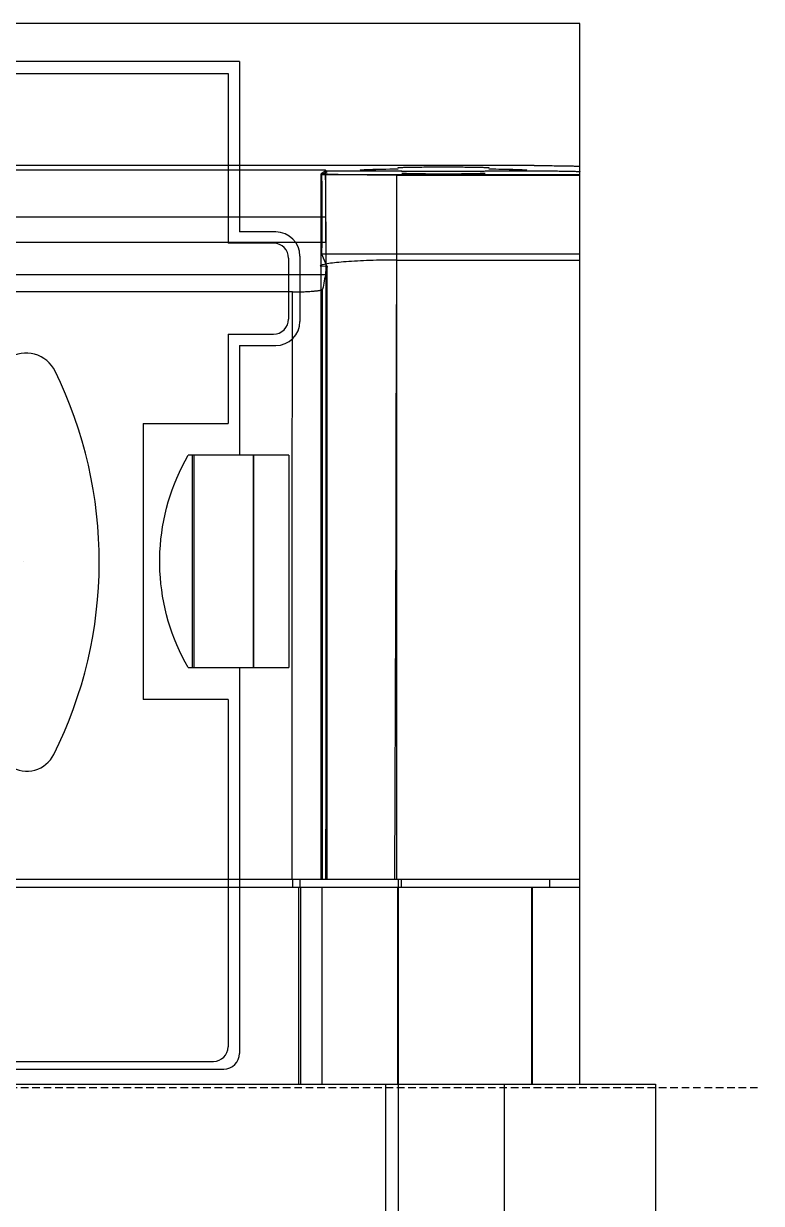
# Model space of a CAD drawing. Extents: x 0 to 144, y 0 to 203.
# Drawn here: x 95.4 to 144, y 125.4 to 203 of the extents above; entities that cross this region are included whole.
import ezdxf

# ---------------------------------------------------------------- set-up
doc = ezdxf.new("R2010")
doc.units = 0
doc.linetypes.add('DASHED', pattern=[0.75, 0.5, -0.25])
doc.layers.add('-15N-THT. THIẾT BỊ ĐÓNG MỞ', color=40, linetype='CONTINUOUS')

# ---------------------------------------------------------------- blocks, each defined once
blk = doc.blocks.new('06 - N - SC VSD CHIẾU TRÊN ATV630U07~55N4')
at = {"layer": '-15N-THT. THIẾT BỊ ĐÓNG MỞ'}
for p, q in [((60.038, 0), (-60.039, 0)), ((60.038, -69.775), (60.038, 0)), ((37.632, -2.492), (-37.113, -2.492)), ((37.632, -2.492), (37.632, -13.706)), ((37.632, -2.492), (37.632, -2.492)), ((-36.365, -3.289), (36.884, -3.289)), ((36.884, -3.289), (36.884, -14.453)), ((36.884, -3.289), (36.884, -3.289)), ((57.048, -9.342), (-57.049, -9.342)), ((43.281, -9.637), (-42.762, -9.637)), ((43.334, -9.69), (43.007, -9.883)), ((43.016, -9.887), (43.007, -9.883)), ((43.007, -14.104), (43.007, -9.883)), ((43.034, -9.89), (43.016, -9.887)), ((43.063, -9.894), (43.034, -9.89)), ((43.048, -9.923), (43.405, -9.76)), ((43.048, -9.923), (60.038, -9.923)), ((43.051, -9.937), (43.048, -9.923)), ((43.055, -9.97), (43.051, -9.937)), ((43.059, -10.023), (43.055, -9.97)), ((43.063, -10.095), (43.059, -10.023)), ((43.101, -9.898), (43.063, -9.894)), ((43.148, -9.902), (43.101, -9.898)), ((43.206, -9.906), (43.148, -9.902)), ((43.272, -9.909), (43.206, -9.906)), ((43.348, -9.913), (43.272, -9.909)), ((43.405, -9.76), (43.281, -9.637)), ((43.281, -9.637), (43.283, -9.639)), ((43.283, -9.639), (43.284, -9.644)), ((43.284, -9.644), (43.286, -9.651)), ((43.286, -9.651), (43.287, -9.66)), ((43.287, -9.66), (43.289, -9.671)), ((43.289, -9.671), (43.29, -9.684)), ((43.29, -9.684), (43.291, -9.7)), ((43.295, -9.752), (43.291, -9.7)), ((43.299, -9.82), (43.295, -9.752)), ((43.302, -9.903), (43.299, -9.82)), ((43.306, -10.001), (43.302, -9.903)), ((43.309, -10.112), (43.306, -10.001)), ((43.334, -9.69), (48.326, -9.69)), ((43.335, -16.351), (43.334, -9.69)), ((43.433, -9.916), (43.348, -9.913)), ((43.405, -9.76), (43.405, -9.76)), ((43.405, -9.76), (43.405, -9.76)), ((43.405, -9.76), (43.405, -9.76)), ((43.405, -9.76), (43.405, -9.76)), ((43.405, -9.76), (43.405, -9.76)), ((43.405, -9.76), (43.405, -9.76)), ((43.527, -9.92), (43.433, -9.916)), ((43.63, -9.923), (43.527, -9.92)), ((43.742, -9.927), (43.63, -9.923)), ((43.861, -9.93), (43.742, -9.927)), ((43.989, -9.933), (43.861, -9.93)), ((44.125, -9.936), (43.989, -9.933)), ((44.268, -9.939), (44.125, -9.936)), ((44.419, -9.942), (44.268, -9.939)), ((44.577, -9.945), (44.419, -9.942)), ((44.741, -9.947), (44.577, -9.945)), ((44.912, -9.95), (44.741, -9.947)), ((45.089, -9.952), (44.912, -9.95)), ((45.272, -9.954), (45.089, -9.952)), ((45.46, -9.956), (45.272, -9.954)), ((45.653, -9.958), (45.46, -9.956)), ((45.585, -9.637), (45.595, -9.631)), ((45.595, -9.643), (45.585, -9.637)), ((45.595, -9.631), (45.627, -9.625)), ((45.627, -9.649), (45.595, -9.643)), ((45.627, -9.625), (45.68, -9.62)), ((45.679, -9.655), (45.627, -9.649)), ((45.85, -9.96), (45.653, -9.958)), ((45.753, -9.661), (45.679, -9.655)), ((45.68, -9.62), (45.753, -9.614)), ((45.753, -9.614), (45.847, -9.608)), ((45.847, -9.667), (45.753, -9.661)), ((45.847, -9.608), (45.961, -9.602)), ((45.961, -9.672), (45.847, -9.667)), ((46.052, -9.961), (45.85, -9.96)), ((45.961, -9.602), (46.095, -9.597)), ((46.095, -9.678), (45.961, -9.672)), ((46.258, -9.963), (46.052, -9.961)), ((46.095, -9.597), (46.248, -9.592)), ((46.248, -9.683), (46.095, -9.678)), ((46.248, -9.592), (46.419, -9.587)), ((46.419, -9.688), (46.248, -9.683)), ((46.467, -9.964), (46.258, -9.963)), ((46.419, -9.587), (46.609, -9.582)), ((46.609, -9.693), (46.419, -9.688)), ((46.679, -9.965), (46.467, -9.964)), ((46.609, -9.582), (46.815, -9.577)), ((46.815, -9.698), (46.609, -9.693)), ((46.894, -9.966), (46.679, -9.965)), ((46.815, -9.577), (47.038, -9.572)), ((47.038, -9.702), (46.815, -9.698)), ((47.11, -9.967), (46.894, -9.966)), ((47.038, -9.572), (47.277, -9.568)), ((47.277, -9.706), (47.038, -9.702)), ((47.329, -9.967), (47.11, -9.967)), ((47.277, -9.568), (47.53, -9.564)), ((47.53, -9.71), (47.277, -9.706)), ((47.549, -9.968), (47.329, -9.967)), ((47.53, -9.564), (47.797, -9.561)), ((47.797, -9.714), (47.53, -9.71)), ((47.769, -9.968), (47.549, -9.968)), ((47.99, -9.968), (47.769, -9.968)), ((47.797, -9.561), (48.076, -9.557)), ((48.077, -9.718), (47.797, -9.714)), ((47.99, -9.968), (60.038, -9.968)), ((47.99, -14.182), (47.99, -9.968)), ((48.076, -9.481), (48.08, -9.478)), ((48.308, -9.72), (48.077, -9.718)), ((48.08, -9.478), (48.09, -9.476)), ((48.09, -9.476), (48.106, -9.473)), ((48.106, -9.473), (48.129, -9.471)), ((48.129, -9.471), (48.158, -9.469)), ((48.158, -9.469), (48.194, -9.466)), ((48.194, -9.466), (48.236, -9.464)), ((48.236, -9.464), (48.284, -9.462)), ((48.284, -9.462), (48.339, -9.459)), ((48.546, -9.722), (48.308, -9.72)), ((48.326, -9.829), (48.329, -9.831)), ((48.329, -9.831), (48.338, -9.833)), ((48.338, -9.833), (48.353, -9.835)), ((48.339, -9.459), (48.399, -9.457)), ((48.353, -9.835), (48.374, -9.838)), ((48.374, -9.838), (48.401, -9.84)), ((48.399, -9.457), (48.466, -9.455)), ((48.401, -9.84), (48.433, -9.842)), ((48.433, -9.842), (48.472, -9.844)), ((48.466, -9.455), (48.538, -9.453)), ((48.472, -9.844), (48.516, -9.846)), ((48.516, -9.846), (48.566, -9.848)), ((48.538, -9.453), (48.615, -9.451)), ((48.79, -9.724), (48.546, -9.722)), ((48.566, -9.848), (48.622, -9.85)), ((48.615, -9.451), (48.698, -9.449)), ((48.622, -9.85), (48.682, -9.852)), ((48.682, -9.852), (48.748, -9.854)), ((48.698, -9.449), (48.786, -9.447)), ((48.748, -9.854), (48.819, -9.856)), ((48.786, -9.447), (48.879, -9.445)), ((49.04, -9.726), (48.79, -9.724)), ((48.819, -9.856), (48.895, -9.858)), ((48.879, -9.445), (48.977, -9.443)), ((48.895, -9.858), (48.976, -9.86)), ((48.976, -9.86), (49.062, -9.861)), ((48.977, -9.443), (49.08, -9.442)), ((49.294, -9.728), (49.04, -9.726)), ((49.062, -9.861), (49.151, -9.863)), ((49.08, -9.442), (49.187, -9.44)), ((49.151, -9.863), (49.245, -9.864)), ((49.187, -9.44), (49.298, -9.439)), ((49.245, -9.864), (49.343, -9.866)), ((49.554, -9.729), (49.294, -9.728)), ((49.298, -9.439), (49.413, -9.437)), ((49.343, -9.866), (49.445, -9.867)), ((49.413, -9.437), (49.531, -9.436)), ((49.445, -9.867), (49.551, -9.869)), ((49.531, -9.436), (49.653, -9.435)), ((49.551, -9.869), (49.659, -9.87)), ((49.816, -9.731), (49.554, -9.729)), ((49.653, -9.435), (49.778, -9.434)), ((49.659, -9.87), (49.771, -9.871)), ((49.771, -9.871), (49.886, -9.872)), ((49.778, -9.434), (49.906, -9.433)), ((50.082, -9.731), (49.816, -9.731)), ((49.886, -9.872), (50.003, -9.873)), ((49.906, -9.433), (50.037, -9.432)), ((50.003, -9.873), (50.123, -9.874)), ((50.037, -9.432), (50.169, -9.431)), ((50.351, -9.732), (50.082, -9.731)), ((50.123, -9.874), (50.244, -9.874)), ((50.169, -9.431), (50.304, -9.43)), ((50.244, -9.874), (50.368, -9.875)), ((50.304, -9.43), (50.441, -9.43)), ((50.621, -9.733), (50.351, -9.732)), ((50.368, -9.875), (50.493, -9.876)), ((50.441, -9.43), (50.578, -9.429)), ((50.493, -9.876), (50.619, -9.876)), ((50.578, -9.429), (50.717, -9.429)), ((50.619, -9.876), (50.746, -9.876)), ((50.892, -9.733), (50.621, -9.733)), ((50.717, -9.429), (50.857, -9.429)), ((50.746, -9.876), (50.874, -9.876)), ((50.857, -9.429), (50.997, -9.429)), ((50.874, -9.876), (51.003, -9.877)), ((51.163, -9.733), (50.892, -9.733)), ((50.997, -9.429), (51.137, -9.429)), ((51.003, -9.877), (51.131, -9.877)), ((51.131, -9.877), (51.26, -9.876)), ((51.137, -9.429), (51.277, -9.429)), ((51.435, -9.733), (51.163, -9.733)), ((51.26, -9.876), (51.388, -9.876)), ((51.277, -9.429), (51.417, -9.429)), ((51.388, -9.876), (51.515, -9.876)), ((51.417, -9.429), (51.555, -9.429)), ((51.705, -9.732), (51.435, -9.733)), ((51.515, -9.876), (51.641, -9.876)), ((51.555, -9.429), (51.693, -9.43)), ((51.641, -9.876), (51.766, -9.875)), ((51.693, -9.43), (51.83, -9.43)), ((51.974, -9.732), (51.705, -9.732)), ((51.766, -9.875), (51.89, -9.874)), ((51.83, -9.43), (51.964, -9.431)), ((51.89, -9.874), (52.011, -9.874)), ((51.964, -9.431), (52.097, -9.432)), ((52.241, -9.731), (51.974, -9.732)), ((52.011, -9.874), (52.131, -9.873)), ((52.097, -9.432), (52.227, -9.433)), ((52.131, -9.873), (52.248, -9.872)), ((52.227, -9.433), (52.355, -9.434)), ((52.504, -9.73), (52.241, -9.731)), ((52.248, -9.872), (52.363, -9.871)), ((52.355, -9.434), (52.48, -9.435)), ((52.363, -9.871), (52.474, -9.87)), ((52.474, -9.87), (52.583, -9.869)), ((52.48, -9.435), (52.602, -9.436)), ((52.765, -9.728), (52.504, -9.73)), ((52.583, -9.869), (52.689, -9.867)), ((52.602, -9.436), (52.721, -9.437)), ((52.689, -9.867), (52.79, -9.866)), ((52.721, -9.437), (52.836, -9.439)), ((53.021, -9.727), (52.765, -9.728)), ((52.79, -9.866), (52.888, -9.864)), ((52.836, -9.439), (52.947, -9.44)), ((52.888, -9.864), (52.982, -9.863)), ((52.947, -9.44), (53.054, -9.442)), ((52.982, -9.863), (53.072, -9.861)), ((53.272, -9.725), (53.021, -9.727)), ((53.054, -9.442), (53.156, -9.443)), ((53.072, -9.861), (53.158, -9.86)), ((53.156, -9.443), (53.254, -9.445)), ((53.158, -9.86), (53.238, -9.858)), ((53.238, -9.858), (53.314, -9.856)), ((53.254, -9.445), (53.347, -9.447)), ((53.518, -9.723), (53.272, -9.725)), ((53.314, -9.856), (53.385, -9.854)), ((53.347, -9.447), (53.435, -9.449)), ((53.385, -9.854), (53.451, -9.852)), ((53.435, -9.449), (53.518, -9.451)), ((53.451, -9.852), (53.512, -9.85)), ((53.512, -9.85), (53.568, -9.848)), ((53.518, -9.451), (53.596, -9.453)), ((53.758, -9.721), (53.518, -9.723)), ((53.568, -9.848), (53.617, -9.846)), ((53.596, -9.453), (53.668, -9.455)), ((53.617, -9.846), (53.662, -9.844)), ((53.662, -9.844), (53.7, -9.842)), ((53.668, -9.455), (53.734, -9.457)), ((53.7, -9.842), (53.733, -9.84)), ((53.733, -9.84), (53.76, -9.838)), ((53.734, -9.457), (53.795, -9.459)), ((53.991, -9.718), (53.758, -9.721)), ((53.76, -9.838), (53.781, -9.835)), ((53.781, -9.835), (53.796, -9.833)), ((53.795, -9.459), (53.849, -9.462)), ((53.796, -9.833), (53.805, -9.831)), ((53.805, -9.831), (53.808, -9.829)), ((53.808, -9.69), (57.048, -9.69)), ((53.849, -9.462), (53.897, -9.464)), ((53.897, -9.464), (53.94, -9.466)), ((53.94, -9.466), (53.975, -9.469)), ((53.975, -9.469), (54.005, -9.471)), ((54.217, -9.716), (53.991, -9.718)), ((54.005, -9.471), (54.028, -9.473)), ((54.028, -9.473), (54.044, -9.476)), ((54.044, -9.476), (54.054, -9.478)), ((54.054, -9.478), (54.057, -9.481)), ((54.057, -9.557), (54.286, -9.56)), ((54.435, -9.713), (54.217, -9.716)), ((54.286, -9.56), (54.506, -9.563)), ((54.646, -9.71), (54.435, -9.713)), ((54.506, -9.563), (54.717, -9.566)), ((54.847, -9.707), (54.646, -9.71)), ((54.717, -9.566), (54.919, -9.569)), ((55.039, -9.703), (54.847, -9.707)), ((54.919, -9.569), (55.111, -9.573)), ((55.221, -9.7), (55.039, -9.703)), ((55.111, -9.573), (55.293, -9.576)), ((55.393, -9.696), (55.221, -9.7)), ((55.293, -9.576), (55.464, -9.58)), ((55.555, -9.692), (55.393, -9.696)), ((55.464, -9.58), (55.624, -9.584)), ((55.705, -9.688), (55.555, -9.692)), ((55.624, -9.584), (55.772, -9.588)), ((55.844, -9.684), (55.705, -9.688)), ((55.772, -9.588), (55.909, -9.592)), ((55.971, -9.68), (55.844, -9.684)), ((55.909, -9.592), (56.032, -9.597)), ((56.087, -9.676), (55.971, -9.68)), ((56.032, -9.597), (56.143, -9.601)), ((56.19, -9.671), (56.087, -9.676)), ((56.143, -9.601), (56.241, -9.606)), ((56.28, -9.667), (56.19, -9.671)), ((56.241, -9.606), (56.326, -9.61)), ((56.358, -9.662), (56.28, -9.667)), ((56.326, -9.61), (56.398, -9.615)), ((56.422, -9.658), (56.358, -9.662)), ((56.398, -9.615), (56.456, -9.62)), ((56.474, -9.653), (56.422, -9.658)), ((56.456, -9.62), (56.5, -9.625)), ((56.512, -9.648), (56.474, -9.653)), ((56.5, -9.625), (56.53, -9.629)), ((56.537, -9.644), (56.512, -9.648)), ((56.53, -9.629), (56.546, -9.634)), ((56.548, -9.639), (56.537, -9.644)), ((56.546, -9.634), (56.548, -9.639)), ((57.048, -9.342), (57.182, -9.342)), ((57.048, -9.69), (57.182, -9.69)), ((57.182, -9.342), (57.316, -9.342)), ((57.182, -9.69), (57.316, -9.69)), ((57.316, -9.342), (57.449, -9.342)), ((57.316, -9.69), (57.449, -9.69)), ((57.449, -9.342), (57.582, -9.342)), ((57.449, -9.69), (57.582, -9.69)), ((57.582, -9.342), (57.713, -9.343)), ((57.582, -9.69), (57.713, -9.691)), ((57.713, -9.343), (57.843, -9.343)), ((57.713, -9.691), (57.843, -9.691)), ((57.843, -9.343), (57.972, -9.344)), ((57.843, -9.691), (57.972, -9.692)), ((57.972, -9.344), (58.098, -9.345)), ((57.972, -9.692), (58.098, -9.693)), ((58.098, -9.345), (58.223, -9.346)), ((58.098, -9.693), (58.223, -9.694)), ((58.223, -9.346), (58.345, -9.347)), ((58.223, -9.694), (58.345, -9.695)), ((58.345, -9.347), (58.465, -9.348)), ((58.345, -9.695), (58.465, -9.696)), ((58.465, -9.348), (58.581, -9.349)), ((58.465, -9.696), (58.581, -9.697)), ((58.581, -9.349), (58.695, -9.35)), ((58.581, -9.697), (58.695, -9.698)), ((58.695, -9.35), (58.805, -9.352)), ((58.695, -9.698), (58.805, -9.699)), ((58.805, -9.352), (58.912, -9.353)), ((58.805, -9.699), (58.912, -9.701)), ((58.912, -9.353), (59.015, -9.354)), ((58.912, -9.701), (59.015, -9.702)), ((59.015, -9.354), (59.114, -9.356)), ((59.015, -9.702), (59.114, -9.704)), ((59.114, -9.356), (59.209, -9.358)), ((59.114, -9.704), (59.209, -9.706)), ((59.209, -9.358), (59.3, -9.359)), ((59.209, -9.706), (59.3, -9.707)), ((59.3, -9.359), (59.386, -9.361)), ((59.3, -9.707), (59.386, -9.709)), ((59.386, -9.361), (59.467, -9.363)), ((59.386, -9.709), (59.467, -9.711)), ((59.467, -9.363), (59.543, -9.365)), ((59.467, -9.711), (59.543, -9.713)), ((59.543, -9.365), (59.615, -9.367)), ((59.543, -9.713), (59.615, -9.715)), ((59.615, -9.367), (59.681, -9.369)), ((59.615, -9.715), (59.681, -9.717)), ((59.681, -9.369), (59.742, -9.371)), ((59.681, -9.717), (59.742, -9.719)), ((59.742, -9.371), (59.797, -9.373)), ((59.742, -9.719), (59.797, -9.721)), ((59.797, -9.373), (59.847, -9.375)), ((59.797, -9.721), (59.847, -9.723)), ((59.847, -9.375), (59.892, -9.378)), ((59.847, -9.723), (59.892, -9.726)), ((59.892, -9.378), (59.93, -9.38)), ((59.892, -9.726), (59.93, -9.728)), ((59.93, -9.38), (59.963, -9.382)), ((59.93, -9.728), (59.963, -9.73)), ((59.963, -9.382), (59.99, -9.384)), ((59.963, -9.73), (59.99, -9.732)), ((59.99, -9.384), (60.011, -9.387)), ((59.99, -9.732), (60.011, -9.735)), ((60.011, -9.387), (60.026, -9.389)), ((60.011, -9.735), (60.026, -9.737)), ((60.026, -9.389), (60.035, -9.391)), ((60.026, -9.737), (60.035, -9.739)), ((60.035, -9.391), (60.038, -9.394)), ((60.035, -9.739), (60.038, -9.742)), ((43.067, -10.185), (43.063, -10.095)), ((43.07, -10.293), (43.067, -10.185)), ((43.074, -10.418), (43.07, -10.293)), ((43.077, -10.559), (43.074, -10.418)), ((43.08, -10.715), (43.077, -10.559)), ((43.082, -10.885), (43.08, -10.715)), ((43.312, -10.237), (43.309, -10.112)), ((43.315, -10.375), (43.312, -10.237)), ((43.318, -10.525), (43.315, -10.375)), ((43.321, -10.687), (43.318, -10.525)), ((43.323, -10.858), (43.321, -10.687)), ((43.326, -11.04), (43.323, -10.858)), ((43.085, -11.067), (43.082, -10.885)), ((43.087, -11.261), (43.085, -11.067)), ((43.088, -11.464), (43.087, -11.261)), ((43.09, -11.675), (43.088, -11.464)), ((43.328, -11.23), (43.326, -11.04)), ((43.329, -11.428), (43.328, -11.23)), ((43.331, -11.633), (43.329, -11.428)), ((43.332, -11.843), (43.331, -11.633)), ((43.091, -11.893), (43.09, -11.675)), ((43.092, -12.116), (43.091, -11.893)), ((43.092, -12.342), (43.092, -12.116)), ((43.093, -12.569), (43.092, -12.342)), ((43.333, -12.057), (43.332, -11.843)), ((43.334, -12.276), (43.333, -12.057)), ((43.334, -12.496), (43.334, -12.276)), ((-42.816, -12.718), (43.335, -12.718)), ((43.091, -13.244), (43.092, -13.022)), ((43.092, -12.797), (43.093, -12.569)), ((43.092, -13.022), (43.092, -12.797)), ((43.334, -12.718), (43.334, -12.496)), ((43.334, -14.377), (43.334, -12.718)), ((40.026, -13.706), (37.632, -13.706)), ((37.632, -13.706), (37.632, -13.706)), ((40.026, -13.706), (40.026, -13.706)), ((43.084, -14.063), (43.086, -13.872)), ((43.086, -13.872), (43.088, -13.67)), ((43.088, -13.67), (43.09, -13.461)), ((43.09, -13.461), (43.091, -13.244)), ((-42.816, -14.377), (43.335, -14.377)), ((39.897, -14.453), (36.884, -14.453)), ((36.884, -14.453), (36.884, -14.453)), ((39.897, -14.453), (39.897, -14.453)), ((43.007, -56.319), (43.007, -14.104)), ((43.07, -14.823), (43.073, -14.701)), ((43.073, -14.701), (43.076, -14.563)), ((43.076, -14.563), (43.079, -14.41)), ((43.079, -14.41), (43.082, -14.243)), ((43.082, -14.243), (43.084, -14.063)), ((43.334, -14.712), (43.333, -14.876)), ((43.334, -14.377), (43.334, -14.545)), ((43.334, -14.545), (43.334, -14.712)), ((47.99, -18.396), (47.99, -14.182)), ((40.872, -15.428), (40.872, -19.437)), ((40.872, -15.428), (40.872, -15.428)), ((41.619, -15.299), (41.619, -19.588)), ((41.619, -15.299), (41.619, -15.299)), ((43.051, -15.161), (43.055, -15.132)), ((60.038, -15.161), (43.051, -15.161)), ((43.404, -15.997), (43.051, -15.161)), ((43.055, -15.132), (43.059, -15.083)), ((43.059, -15.083), (43.062, -15.014)), ((43.062, -15.014), (43.066, -14.928)), ((43.066, -14.928), (43.07, -14.823)), ((43.329, -15.495), (43.327, -15.635)), ((43.33, -15.348), (43.329, -15.495)), ((43.331, -15.195), (43.33, -15.348)), ((43.332, -15.038), (43.331, -15.195)), ((43.333, -14.876), (43.332, -15.038)), ((42.98, -15.919), (42.942, -15.938)), ((42.942, -15.938), (43.433, -15.958)), ((43.029, -15.899), (42.98, -15.919)), ((43.088, -15.88), (43.029, -15.899)), ((43.156, -15.861), (43.088, -15.88)), ((43.233, -15.842), (43.156, -15.861)), ((43.32, -15.824), (43.233, -15.842)), ((43.314, -16.286), (43.311, -16.358)), ((43.317, -16.204), (43.314, -16.286)), ((43.346, -16.295), (43.316, -16.444)), ((43.319, -16.11), (43.317, -16.204)), ((43.321, -16.005), (43.319, -16.11)), ((43.416, -15.806), (43.32, -15.824)), ((43.323, -15.89), (43.321, -16.005)), ((43.325, -15.767), (43.323, -15.89)), ((43.327, -15.635), (43.325, -15.767)), ((43.375, -16.146), (43.346, -16.295)), ((43.405, -15.997), (43.375, -16.146)), ((43.414, -15.978), (43.405, -15.997)), ((43.405, -21.758), (43.405, -15.997)), ((43.433, -15.958), (43.414, -15.978)), ((43.522, -15.789), (43.416, -15.806)), ((43.636, -15.771), (43.522, -15.789)), ((43.758, -15.755), (43.636, -15.771)), ((43.889, -15.739), (43.758, -15.755)), ((44.029, -15.723), (43.889, -15.739)), ((44.176, -15.708), (44.029, -15.723)), ((44.33, -15.693), (44.176, -15.708)), ((44.492, -15.679), (44.33, -15.693)), ((44.661, -15.666), (44.492, -15.679)), ((44.836, -15.653), (44.661, -15.666)), ((45.017, -15.641), (44.836, -15.653)), ((45.205, -15.63), (45.017, -15.641)), ((45.398, -15.62), (45.205, -15.63)), ((45.596, -15.61), (45.398, -15.62)), ((45.799, -15.601), (45.596, -15.61)), ((46.007, -15.593), (45.799, -15.601)), ((46.218, -15.585), (46.007, -15.593)), ((46.433, -15.579), (46.218, -15.585)), ((46.651, -15.573), (46.433, -15.579)), ((46.872, -15.568), (46.651, -15.573)), ((47.095, -15.564), (46.872, -15.568)), ((47.32, -15.561), (47.095, -15.564)), ((47.546, -15.559), (47.32, -15.561)), ((47.773, -15.558), (47.546, -15.559)), ((48.001, -15.557), (47.773, -15.558)), ((47.982, -21.38), (48.001, -15.557)), ((48.001, -15.557), (60.038, -15.557)), ((43.301, -16.519), (-42.782, -16.519)), ((43.192, -17.067), (43.164, -17.204)), ((43.219, -16.93), (43.192, -17.067)), ((43.246, -16.793), (43.219, -16.93)), ((43.274, -16.656), (43.246, -16.793)), ((43.301, -16.519), (43.274, -16.656)), ((43.303, -16.498), (43.3, -16.519)), ((43.316, -16.444), (43.301, -16.519)), ((43.306, -16.464), (43.303, -16.498)), ((43.309, -16.417), (43.306, -16.464)), ((43.311, -16.358), (43.309, -16.417)), ((43.336, -23.012), (43.335, -16.351)), ((41.12, -17.65), (-40.579, -17.65)), ((41.119, -23.174), (41.12, -17.65)), ((41.12, -17.65), (41.208, -17.649)), ((41.208, -17.649), (41.297, -17.649)), ((41.297, -17.649), (41.385, -17.648)), ((41.385, -17.648), (41.472, -17.647)), ((41.472, -17.647), (41.559, -17.645)), ((41.559, -17.645), (41.645, -17.643)), ((41.645, -17.643), (41.73, -17.641)), ((41.73, -17.641), (41.813, -17.639)), ((41.813, -17.639), (41.895, -17.636)), ((41.895, -17.636), (41.976, -17.633)), ((41.976, -17.633), (42.055, -17.629)), ((42.055, -17.629), (42.132, -17.625)), ((42.132, -17.625), (42.207, -17.621)), ((42.207, -17.621), (42.28, -17.617)), ((42.28, -17.617), (42.351, -17.612)), ((42.351, -17.612), (42.419, -17.607)), ((42.419, -17.607), (42.485, -17.602)), ((42.485, -17.602), (42.547, -17.597)), ((42.547, -17.597), (42.608, -17.591)), ((42.608, -17.591), (42.665, -17.585)), ((42.665, -17.585), (42.719, -17.579)), ((42.719, -17.579), (42.77, -17.573)), ((42.77, -17.573), (42.817, -17.566)), ((42.817, -17.566), (42.862, -17.56)), ((42.862, -17.56), (42.903, -17.553)), ((42.903, -17.553), (42.94, -17.546)), ((42.94, -17.546), (42.974, -17.539)), ((42.974, -17.539), (43.004, -17.531)), ((43.004, -17.531), (43.031, -17.524)), ((43.031, -17.524), (43.053, -17.517)), ((43.053, -17.517), (43.072, -17.509)), ((43.072, -17.509), (43.088, -17.501)), ((43.088, -17.501), (43.099, -17.494)), ((43.099, -17.494), (43.106, -17.486)), ((43.106, -17.486), (43.11, -17.478)), ((43.109, -23.027), (43.11, -17.478)), ((43.137, -17.341), (43.11, -17.478)), ((43.164, -17.204), (43.137, -17.341)), ((47.99, -22.609), (47.99, -18.396)), ((40.872, -19.437), (40.872, -19.437)), ((41.619, -19.588), (41.619, -19.588)), ((36.884, -20.434), (36.884, -26.31)), ((36.884, -20.434), (39.874, -20.434)), ((36.884, -20.434), (36.884, -20.434)), ((39.874, -20.434), (39.874, -20.434)), ((37.632, -21.182), (37.632, -28.4)), ((37.632, -21.182), (37.632, -21.182)), ((37.632, -21.182), (40.025, -21.182)), ((40.025, -21.182), (40.025, -21.182)), ((47.963, -27.203), (47.982, -21.38)), ((43.405, -27.518), (43.405, -21.758)), ((25.5, -22.865), (25.5, -22.865)), ((41.118, -28.698), (41.119, -23.174)), ((43.109, -28.575), (43.109, -23.027)), ((43.336, -29.674), (43.336, -23.012)), ((47.99, -26.823), (47.99, -22.609)), ((31.298, -26.31), (31.298, -44.462)), ((31.298, -26.31), (36.884, -26.31)), ((31.298, -26.31), (31.298, -26.31)), ((36.884, -26.31), (36.884, -26.31)), ((47.99, -31.037), (47.99, -26.823)), ((43.405, -39.039), (43.405, -27.518)), ((47.944, -33.026), (47.963, -27.203)), ((34.06, -28.765), (34.263, -28.4)), ((34.263, -28.4), (34.263, -28.4)), ((40.88, -28.4), (34.263, -28.4)), ((34.544, -42.372), (34.544, -28.4)), ((34.665, -42.372), (34.665, -28.4)), ((37.632, -28.4), (37.632, -28.4)), ((38.531, -28.4), (38.531, -42.372)), ((38.565, -28.4), (38.565, -42.372)), ((40.88, -28.4), (40.88, -28.4)), ((40.88, -28.4), (40.88, -42.372)), ((41.117, -34.222), (41.118, -28.698)), ((43.109, -34.124), (43.109, -28.575)), ((33.686, -29.513), (33.867, -29.136)), ((33.867, -29.136), (34.06, -28.765)), ((33.357, -30.281), (33.515, -29.895)), ((33.515, -29.895), (33.686, -29.513)), ((43.336, -36.335), (43.336, -29.674)), ((33.075, -31.068), (33.21, -30.673)), ((33.21, -30.673), (33.357, -30.281)), ((47.99, -35.251), (47.99, -31.037)), ((32.84, -31.871), (32.951, -31.468)), ((32.951, -31.468), (33.075, -31.068)), ((32.654, -32.686), (32.741, -32.277)), ((32.741, -32.277), (32.84, -31.871)), ((32.517, -33.51), (32.579, -33.097)), ((32.579, -33.097), (32.654, -32.686)), ((47.925, -38.85), (47.944, -33.026)), ((32.429, -34.342), (32.467, -33.925)), ((32.467, -33.925), (32.517, -33.51)), ((43.108, -39.673), (43.109, -34.124)), ((32.392, -35.177), (32.404, -34.759)), ((32.404, -34.759), (32.429, -34.342)), ((41.117, -39.746), (41.117, -34.222)), ((23.424, -35.386), (23.424, -35.386)), ((32.392, -35.595), (32.392, -35.177)), ((32.404, -36.013), (32.392, -35.595)), ((47.99, -39.464), (47.99, -35.251)), ((32.429, -36.43), (32.404, -36.013)), ((32.467, -36.847), (32.429, -36.43)), ((43.336, -42.996), (43.336, -36.335)), ((32.517, -37.262), (32.467, -36.847)), ((32.579, -37.675), (32.517, -37.262)), ((32.654, -38.086), (32.579, -37.675)), ((32.741, -38.495), (32.654, -38.086)), ((32.84, -38.902), (32.741, -38.495)), ((32.951, -39.304), (32.84, -38.902)), ((33.075, -39.704), (32.951, -39.304)), ((43.405, -44.799), (43.405, -39.039)), ((47.906, -44.673), (47.925, -38.85)), ((47.99, -43.678), (47.99, -39.464)), ((33.21, -40.1), (33.075, -39.704)), ((33.357, -40.491), (33.21, -40.1)), ((41.116, -45.27), (41.117, -39.746)), ((43.108, -45.222), (43.108, -39.673)), ((33.515, -40.878), (33.357, -40.491)), ((33.686, -41.26), (33.515, -40.878)), ((33.867, -41.636), (33.686, -41.26)), ((34.06, -42.007), (33.867, -41.636)), ((34.263, -42.372), (34.06, -42.007)), ((34.263, -42.372), (40.88, -42.372)), ((34.263, -42.372), (34.263, -42.372)), ((37.632, -42.372), (37.632, -42.372)), ((37.632, -42.372), (37.632, -67.749)), ((40.88, -42.372), (40.88, -42.372)), ((43.335, -49.658), (43.336, -42.996)), ((47.99, -47.892), (47.99, -43.678)), ((36.884, -44.462), (31.298, -44.462)), ((31.298, -44.462), (31.298, -44.462)), ((36.884, -44.462), (36.884, -67.318)), ((36.884, -44.462), (36.884, -44.462)), ((43.405, -50.559), (43.405, -44.799)), ((47.887, -50.496), (47.906, -44.673)), ((41.115, -50.795), (41.116, -45.27)), ((43.108, -50.77), (43.108, -45.222)), ((25.413, -48.082), (25.413, -48.082)), ((47.99, -52.105), (47.99, -47.892)), ((43.334, -56.319), (43.335, -49.658)), ((41.114, -56.319), (41.115, -50.795)), ((43.108, -56.319), (43.108, -50.77)), ((43.405, -56.319), (43.405, -50.559)), ((47.868, -56.319), (47.887, -50.496)), ((47.99, -56.319), (47.99, -52.105)), ((41.114, -56.319), (-40.595, -56.319)), ((60.038, -56.319), (41.114, -56.319)), ((41.121, -56.319), (41.121, -56.319)), ((41.121, -56.319), (41.121, -56.817)), ((41.619, -56.319), (41.619, -56.319)), ((41.619, -56.319), (41.619, -56.817)), ((48.076, -56.319), (48.076, -56.817)), ((48.275, -56.319), (48.275, -56.817)), ((58.044, -56.319), (58.044, -56.319)), ((58.044, -56.319), (58.044, -56.817)), ((-60.039, -56.817), (60.038, -56.817)), ((41.121, -56.817), (41.121, -56.817)), ((41.529, -56.817), (41.529, -69.775)), ((41.619, -56.817), (41.619, -56.817)), ((41.687, -69.775), (41.687, -56.817)), ((43.093, -69.775), (43.093, -56.817)), ((43.093, -56.817), (43.093, -56.817)), ((48.063, -69.775), (48.063, -56.817)), ((48.076, -56.817), (48.076, -69.775)), ((56.878, -69.775), (56.878, -56.817)), ((56.898, -56.817), (56.898, -69.775)), ((58.044, -56.817), (58.044, -56.817)), ((36.884, -67.318), (36.884, -67.318)), ((-35.376, -68.28), (35.922, -68.28)), ((35.922, -68.28), (35.922, -68.28)), ((37.632, -67.749), (37.632, -67.749)), ((-36.113, -68.779), (36.602, -68.779)), ((36.602, -68.779), (36.602, -68.779)), ((-65.023, -69.775), (65.022, -69.775)), ((43.093, -69.775), (43.093, -69.775)), ((47.241, -69.775), (47.241, -79.647)), ((48.076, -69.775), (48.076, -83.634)), ((48.076, -69.775), (48.076, -69.775)), ((55.054, -69.775), (55.054, -79.647)), ((60.038, -69.775), (60.038, -69.775)), ((65.022, -69.775), (65.022, -69.775)), ((65.022, -69.775), (65.022, -79.647))]:
    blk.add_line(p, q, dxfattribs=at)
at = {"layer": '-15N-THT. THIẾT BỊ ĐÓNG MỞ', "color": 6, "linetype": 'DASHED'}
blk.add_line((-72, -70), (72, -70), dxfattribs=at)
at = {"layer": '-15N-THT. THIẾT BỊ ĐÓNG MỞ'}
for centre, radius, start, end in [((40.026, -15.299), 1.593, 0, 89.99998), ((39.897, -15.428), 0.974, 0, 89.99998), ((39.874, -19.437), 0.997, 270.00002, 0), ((40.025, -19.588), 1.594, 270.00002, 0), ((23.582, -23.807), 2.136, 26.15134, 123), ((-0.001, -35.386), 28.409, 333.45464, 26.15134), ((23.647, -47.199), 1.975, 237, 333.45464), ((35.922, -67.318), 0.962, 270.00002, 0), ((36.602, -67.749), 1.03, 270.00002, 0)]:
    blk.add_arc(centre, radius, start, end, dxfattribs=at)

msp = doc.modelspace()

# ---------------------------------------------------------------- block references
msp.add_blockref('06 - N - SC VSD CHIẾU TRÊN ATV630U07~55N4', (72, 203))

doc.saveas('drawing.dxf')
